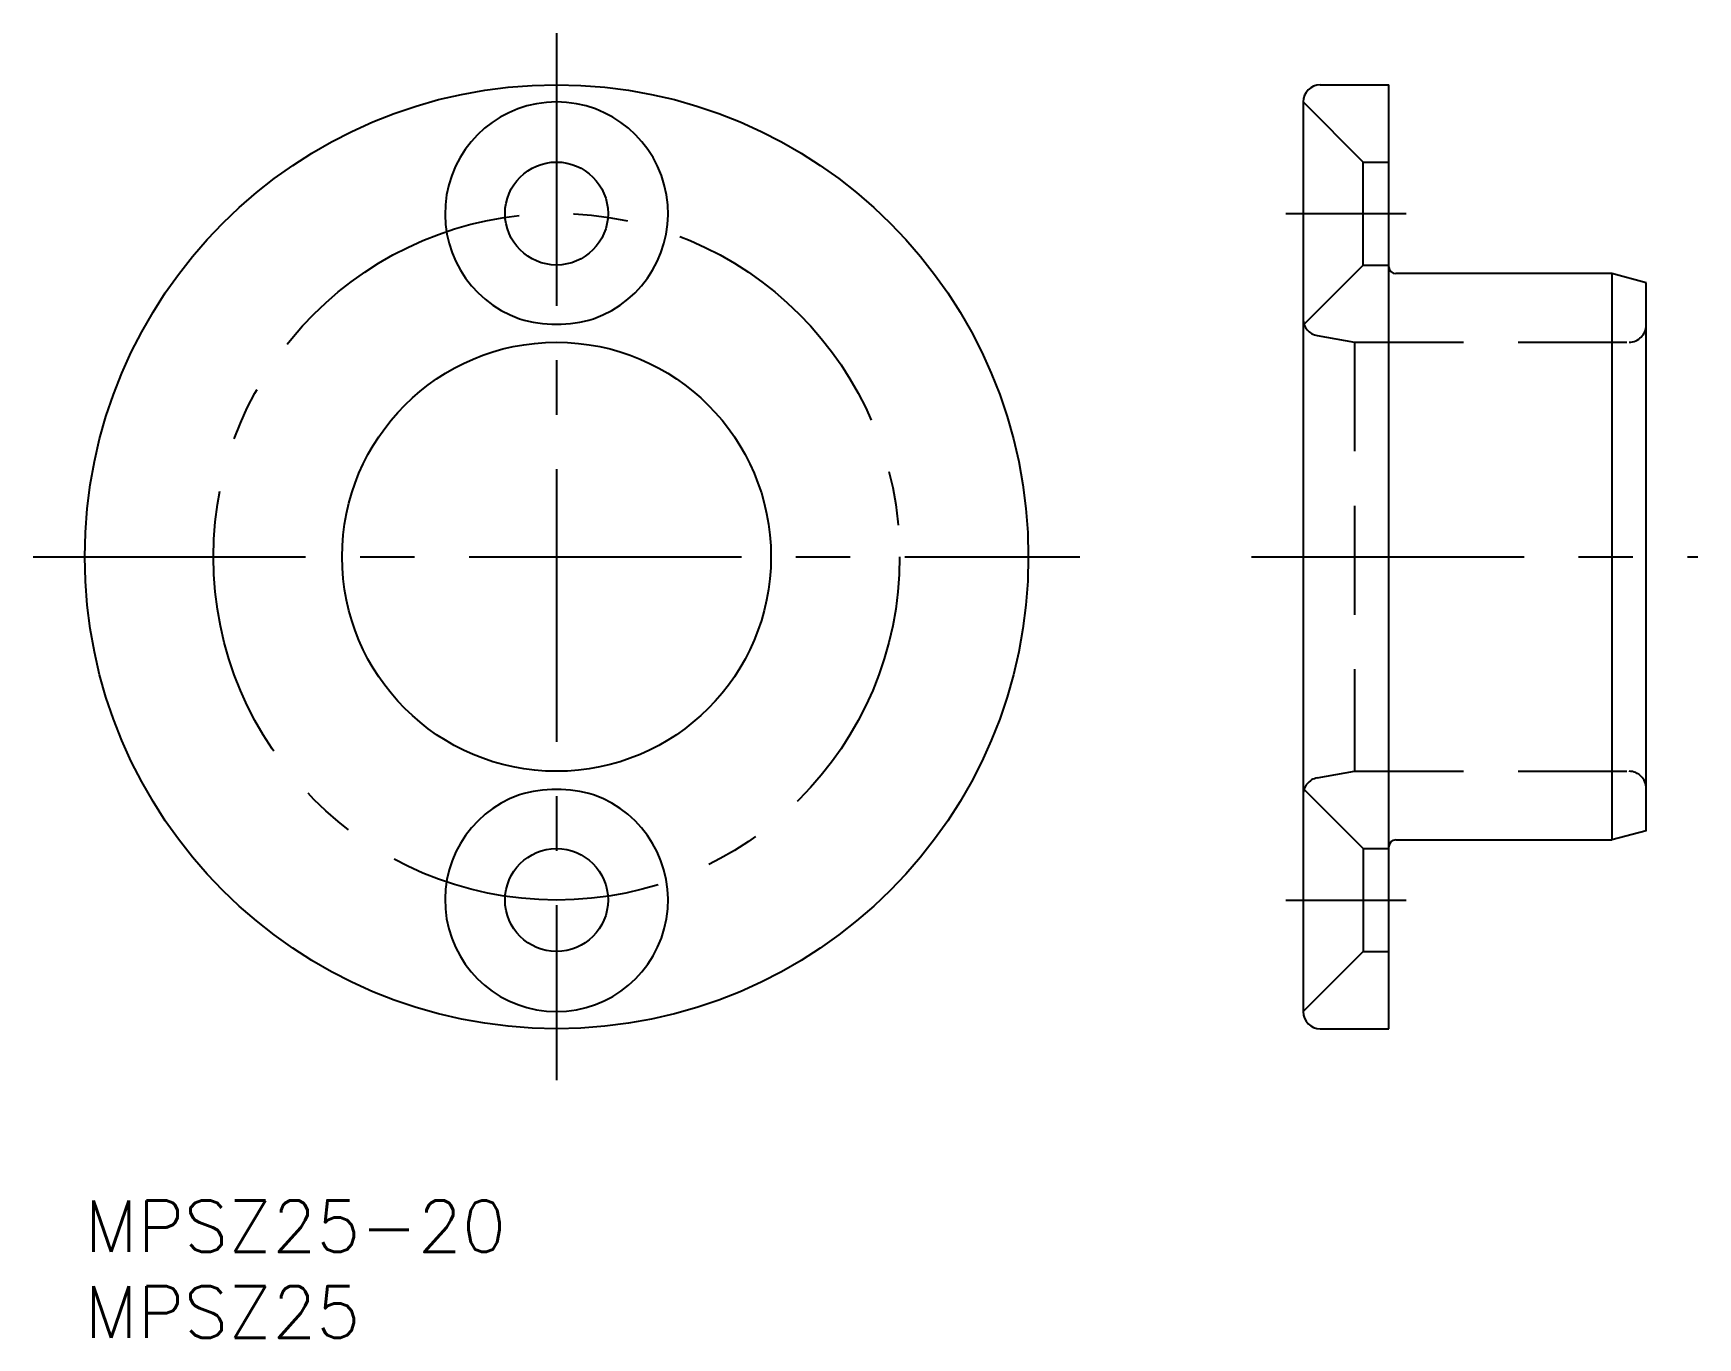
# Model space of a CAD drawing. Extents: x -3 to 94, y -8 to 68.
import ezdxf

# ---------------------------------------------------------------- set-up
doc = ezdxf.new("R2010")
doc.units = 0
doc.header["$LTSCALE"] = 0.5
doc.linetypes.add('CENTER', pattern=[50.8, 31.75, -6.35, 6.35, -6.35])
doc.linetypes.add('DASHED', pattern=[19.05, 12.7, -6.35])
for name, color, linetype in [('MSM_CENTER', 1, 'CENTER'), ('MSM_CONTINUOUS', 7, 'CONTINUOUS'), ('MSM_DASHED', 4, 'DASHED'), ('MSM_PART_NUMBER', 7, 'CONTINUOUS')]:
    doc.layers.add(name, color=color, linetype=linetype)
doc.styles.get("Standard").update_dxf_attribs({"font": 'txt.shx', "height": 3, "bigfont": 'bigfont.shx'})

# ---------------------------------------------------------------- blocks, each defined once
blk = doc.blocks.new('*U3')
at = {"layer": 'MSM_PART_NUMBER'}
blk.add_text('MPSZ25-20', height=3, dxfattribs=at).set_placement((0, -3))
blk = doc.blocks.new('*U4')
at = {"layer": 'MSM_PART_NUMBER'}
blk.add_text('MPSZ25', height=3, dxfattribs=at).set_placement((0, -8))

msp = doc.modelspace()

# ---------------------------------------------------------------- linework, layer by layer
at = {"layer": 'MSM_CENTER'}
for p, q in [((27.5, 68), (27.5, 7)), ((70.019, 57.5), (77.019, 57.5)), ((-3, 37.5), (58, 37.5)), ((68.019, 37.5), (94.019, 37.5)), ((70.019, 17.5), (77.019, 17.5))]:
    msp.add_line(p, q, dxfattribs=at)
msp.add_circle((27.5, 37.5), 20, dxfattribs=at)
at = {"layer": 'MSM_CONTINUOUS'}
for p, q in [((72.019, 65), (76.019, 65)), ((76.019, 10), (76.019, 65)), ((71.019, 64), (71.019, 11)), ((89.019, 54), (76.419, 54)), ((89.019, 54), (89.019, 21)), ((91.019, 53.464), (89.019, 54)), ((91.019, 21.536), (91.019, 53.464)), ((91.019, 21.536), (89.019, 21)), ((76.419, 21), (89.019, 21)), ((72.019, 10), (76.019, 10))]:
    msp.add_line(p, q, dxfattribs=at)
for centre, radius in [((27.5, 37.5), 27.5), ((27.5, 57.5), 3), ((27.5, 37.5), 12.5), ((27.5, 17.5), 3)]:
    msp.add_circle(centre, radius, dxfattribs=at)
for centre, radius, start, end in [((72.019, 64), 1, 90, 180), ((27.5, 57.5), 6.5, 289.37419, 250.62581), ((76.419, 54.4), 0.4, 180, 270), ((27.5, 58.552), 7.501, 253.29273, 286.70727), ((27.5, 17.5), 6.5, 109.37419, 70.62581), ((27.5, 16.448), 7.501, 73.29273, 106.70727), ((76.419, 20.6), 0.4, 90, 180), ((72.019, 11), 1, 180, 270)]:
    msp.add_arc(centre, radius, start, end, dxfattribs=at)
at = {"layer": 'MSM_DASHED'}
for p, q in [((71.019, 64), (74.519, 60.5)), ((74.519, 54.5), (74.519, 60.5)), ((74.519, 60.5), (76.019, 60.5)), ((71.071, 51.051), (74.519, 54.5)), ((74.519, 54.5), (76.019, 54.5)), ((71.846, 50.383), (74.019, 50)), ((74.019, 50), (74.019, 25)), ((74.019, 50), (90.019, 50)), ((71.846, 24.617), (74.019, 25)), ((74.019, 25), (90.019, 25)), ((71.071, 23.949), (74.519, 20.5)), ((74.519, 20.5), (74.519, 14.5)), ((74.519, 20.5), (76.019, 20.5)), ((71.019, 11), (74.519, 14.5)), ((74.519, 14.5), (76.019, 14.5))]:
    msp.add_line(p, q, dxfattribs=at)
for centre, start, end in [((72.019, 51.368), 180, 260), ((90.019, 51), 270, 0), ((72.019, 23.632), 100, 180), ((90.019, 24), 0, 90)]:
    msp.add_arc(centre, 1, start, end, dxfattribs=at)

# ---------------------------------------------------------------- block references
at = {"layer": 'MSM_CONTINUOUS'}
for name in ['*U3', '*U4']:
    msp.add_blockref(name, (0, 0), dxfattribs=at)

doc.saveas('drawing.dxf')
